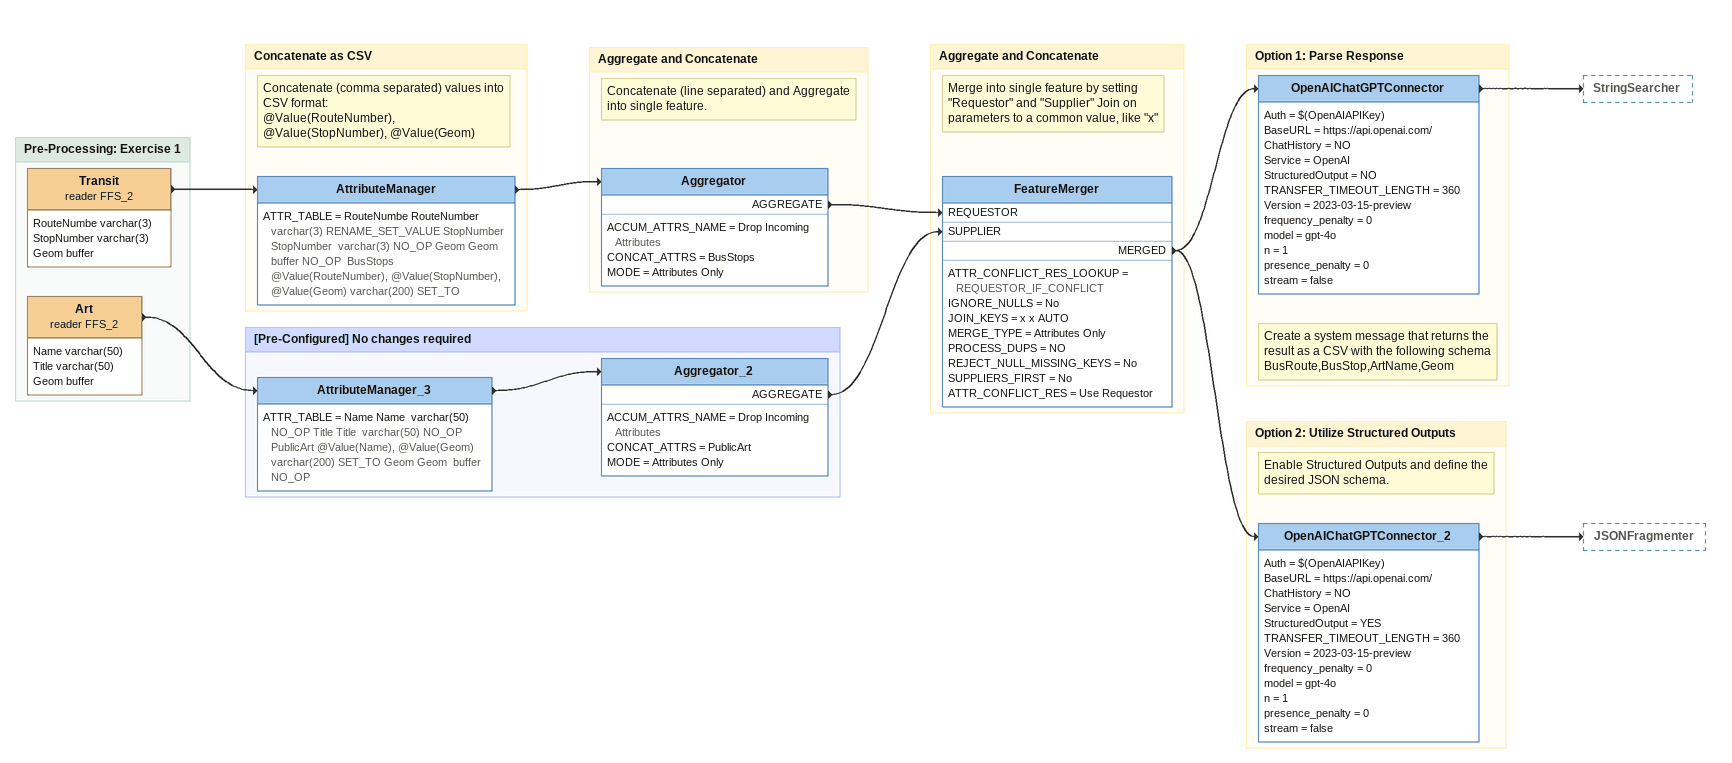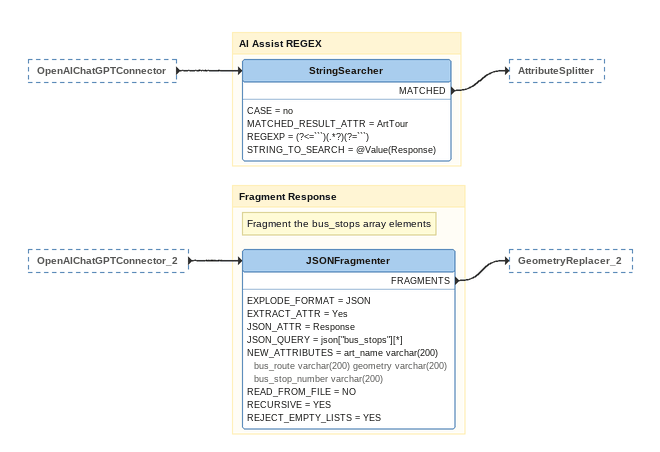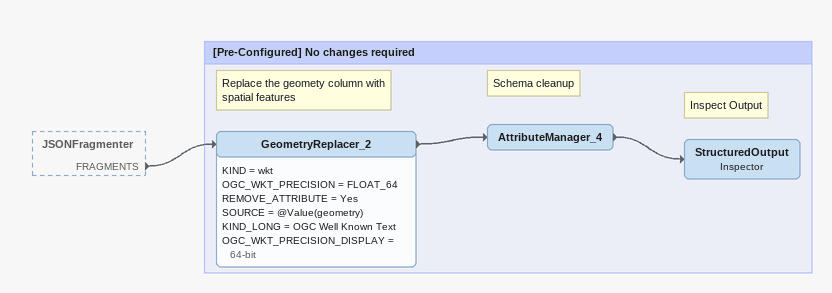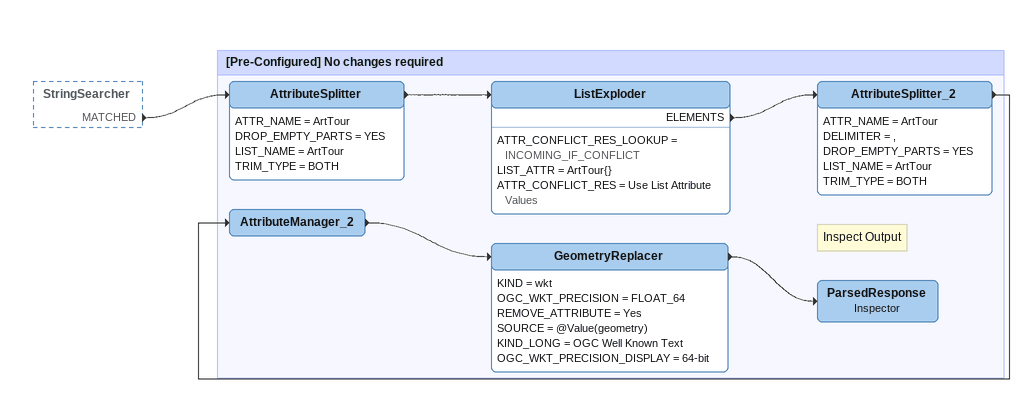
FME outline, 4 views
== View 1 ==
Bookmark: Pre-Processing: Exercise 1
Transit (reader FFS_2)
    attributes: RouteNumbe varchar(3), StopNumber varchar(3), Geom buffer
    -> AttributeManager
Art (reader FFS_2)
    attributes: Name varchar(50), Title varchar(50), Geom buffer
    -> AttributeManager_3

Bookmark: Concatenate as CSV
Note: Concatenate (comma separated) values into CSV format: / @Value(RouteNumber), @Value(StopNumber), @Value(Geom)
AttributeManager
    ATTR_TABLE = RouteNumbe RouteNumber  varchar(3) RENAME_SET_VALUE StopNumber StopNumber  varchar(3) NO_OP Geom Geom  buffer NO_OP  BusStops @Value(RouteNumber), @Value(StopNumber), @Value(Geom) varchar(200) SET_TO
    -> Aggregator

Bookmark: Aggregate and Concatenate
Note: Concatenate (line separated) and Aggregate into single feature.
Aggregator
    ACCUM_ATTRS_NAME = Drop Incoming Attributes
    CONCAT_ATTRS = BusStops
    MODE = Attributes Only
    AGGREGATE -> FeatureMerger [REQUESTOR]

Bookmark: [Pre-Configured] No changes required
AttributeManager_3
    ATTR_TABLE = Name Name  varchar(50) NO_OP Title Title  varchar(50) NO_OP  PublicArt @Value(Name), @Value(Geom) varchar(200) SET_TO Geom Geom  buffer NO_OP
    -> Aggregator_2
Aggregator_2
    ACCUM_ATTRS_NAME = Drop Incoming Attributes
    CONCAT_ATTRS = PublicArt
    MODE = Attributes Only
    AGGREGATE -> FeatureMerger [SUPPLIER]

Bookmark: Aggregate and Concatenate
Note: Merge into single feature by setting "Requestor" and "Supplier" Join on parameters to a common value, like "x"
FeatureMerger
    ATTR_CONFLICT_RES_LOOKUP = REQUESTOR_IF_CONFLICT
    IGNORE_NULLS = No
    JOIN_KEYS = x x AUTO
    MERGE_TYPE = Attributes Only
    PROCESS_DUPS = NO
    REJECT_NULL_MISSING_KEYS = No
    SUPPLIERS_FIRST = No
    ATTR_CONFLICT_RES = Use Requestor
    MERGED -> OpenAIChatGPTConnector
    MERGED -> OpenAIChatGPTConnector_2

Bookmark: Option 1: Parse Response
Note: Create a system message that returns the result as a CSV with the following schema / BusRoute,BusStop,ArtName,Geom
OpenAIChatGPTConnector
    Auth = $(OpenAIAPIKey)
    BaseURL = https://api.openai.com/
    ChatHistory = NO
    Service = OpenAI
    StructuredOutput = NO
    TRANSFER_TIMEOUT_LENGTH = 360
    Version = 2023-03-15-preview
    frequency_penalty = 0
    model = gpt-4o
    n = 1
    presence_penalty = 0
    stream = false
    -> StringSearcher

Bookmark: Option 2: Utilize Structured Outputs
Note: Enable Structured Outputs and define the desired JSON schema.
OpenAIChatGPTConnector_2
    Auth = $(OpenAIAPIKey)
    BaseURL = https://api.openai.com/
    ChatHistory = NO
    Service = OpenAI
    StructuredOutput = YES
    TRANSFER_TIMEOUT_LENGTH = 360
    Version = 2023-03-15-preview
    frequency_penalty = 0
    model = gpt-4o
    n = 1
    presence_penalty = 0
    stream = false
    -> JSONFragmenter

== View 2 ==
OpenAIChatGPTConnector [outside]
    -> StringSearcher
OpenAIChatGPTConnector_2 [outside]
    -> JSONFragmenter

Bookmark: AI Assist REGEX
StringSearcher
    CASE = no
    MATCHED_RESULT_ATTR = ArtTour
    REGEXP = (?<=```)(.*?)(?=```)
    STRING_TO_SEARCH = @Value(Response)
    MATCHED -> AttributeSplitter

Bookmark: Fragment Response
Note: Fragment the bus_stops array elements
JSONFragmenter
    EXPLODE_FORMAT = JSON
    EXTRACT_ATTR = Yes
    JSON_ATTR = Response
    JSON_QUERY = json["bus_stops"][*]
    NEW_ATTRIBUTES = art_name varchar(200) bus_route varchar(200) geometry varchar(200) bus_stop_number varchar(200)
    READ_FROM_FILE = NO
    RECURSIVE = YES
    REJECT_EMPTY_LISTS = YES
    FRAGMENTS -> GeometryReplacer_2

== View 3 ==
JSONFragmenter [outside]
    FRAGMENTS -> GeometryReplacer_2

Bookmark: [Pre-Configured] No changes required
Note: Replace the geomety column with spatial features
GeometryReplacer_2
    KIND = wkt
    OGC_WKT_PRECISION = FLOAT_64
    REMOVE_ATTRIBUTE = Yes
    SOURCE = @Value(geometry)
    KIND_LONG = OGC Well Known Text
    OGC_WKT_PRECISION_DISPLAY = 64-bit
    -> AttributeManager_4
Note: Schema cleanup
AttributeManager_4
    -> StructuredOutput
Note: Inspect Output
StructuredOutput: Inspector

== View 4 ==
StringSearcher [outside]
    MATCHED -> AttributeSplitter

Bookmark: [Pre-Configured] No changes required
AttributeSplitter
    ATTR_NAME = ArtTour
    DROP_EMPTY_PARTS = YES
    LIST_NAME = ArtTour
    TRIM_TYPE = BOTH
    -> ListExploder
ListExploder
    ATTR_CONFLICT_RES_LOOKUP = INCOMING_IF_CONFLICT
    LIST_ATTR = ArtTour{}
    ATTR_CONFLICT_RES = Use List Attribute Values
    ELEMENTS -> AttributeSplitter_2
AttributeSplitter_2
    ATTR_NAME = ArtTour
    DELIMITER = ,
    DROP_EMPTY_PARTS = YES
    LIST_NAME = ArtTour
    TRIM_TYPE = BOTH
    -> AttributeManager_2
AttributeManager_2
    -> GeometryReplacer
GeometryReplacer
    KIND = wkt
    OGC_WKT_PRECISION = FLOAT_64
    REMOVE_ATTRIBUTE = Yes
    SOURCE = @Value(geometry)
    KIND_LONG = OGC Well Known Text
    OGC_WKT_PRECISION_DISPLAY = 64-bit
    -> ParsedResponse
Note: Inspect Output
ParsedResponse: Inspector
